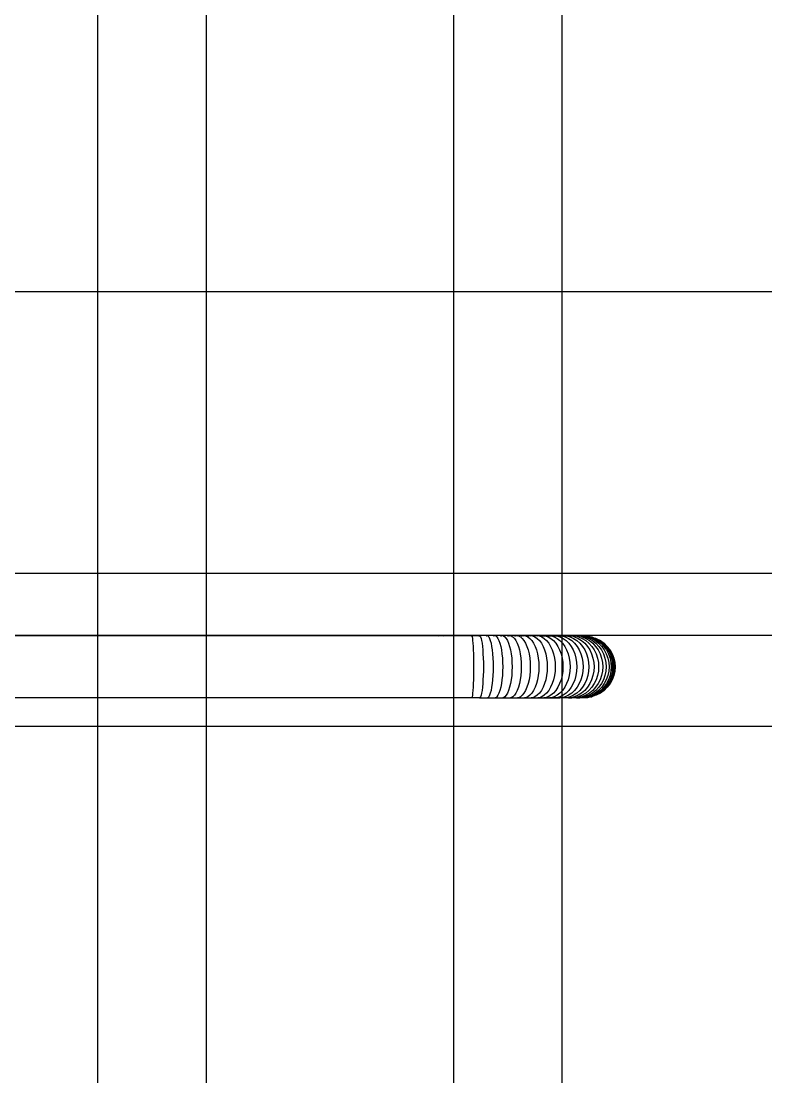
# Model space of a CAD drawing. Header units: inches. Extents: x 31 to 716, y 21 to 143.
# Drawn here: x 225.007 to 226.002, y 74.5 to 75.909 of the extents above; entities that cross this region are included whole.
import ezdxf

# ---------------------------------------------------------------- set-up
doc = ezdxf.new("R2010")
doc.units = ezdxf.units.IN
doc.header["$MEASUREMENT"] = 0
doc.layers.add('A-LIN-10', color=1, linetype='Continuous')
doc.layers.add('INNO-RFT-Y', color=2, linetype='Continuous')

# ---------------------------------------------------------------- blocks, each defined once
blk = doc.blocks.new('rebar red')
at = {"color": 1}
for p, q in [((-50.96601, -96.53518), (-50.74187, -96.53518)), ((-50.74247, -96.53526), (-50.74187, -96.53518)), ((-50.74187, -96.53518), (-50.74127, -96.53526)), ((-50.74187, -96.53518), (-50.73662, -96.53518)), ((-50.73662, -96.53518), (-50.73482, -96.53518)), ((-50.73662, -96.53518), (-50.7348, -96.5352)), ((-50.73489, -96.53526), (-50.73485, -96.53526)), ((-50.73485, -96.53526), (-50.73482, -96.53518)), ((-50.73485, -96.53526), (-50.7348, -96.5352)), ((-50.73482, -96.53518), (-50.7348, -96.5352)), ((-50.73482, -96.53518), (-50.73478, -96.53518)), ((-50.7348, -96.5352), (-50.73478, -96.53518)), ((-50.7348, -96.5352), (-50.73303, -96.53518)), ((-50.7348, -96.5352), (-50.73475, -96.53526)), ((-50.73478, -96.53518), (-50.73303, -96.53518)), ((-50.73478, -96.53518), (-50.73475, -96.53526)), ((-50.73475, -96.53526), (-50.73469, -96.53547)), ((-50.73475, -96.53526), (-50.73471, -96.53526)), ((-50.73469, -96.53547), (-50.73463, -96.53583)), ((-50.73463, -96.53583), (-50.73457, -96.53632)), ((-50.73457, -96.53632), (-50.73451, -96.53694)), ((-50.73316, -96.53526), (-50.73308, -96.53526)), ((-50.73308, -96.53526), (-50.73303, -96.53518)), ((-50.73308, -96.53526), (-50.73299, -96.5352)), ((-50.73303, -96.53518), (-50.73299, -96.5352)), ((-50.73299, -96.5352), (-50.73295, -96.53518)), ((-50.73295, -96.53518), (-50.7329, -96.53526)), ((-50.73125, -96.53518), (-50.73295, -96.53518)), ((-50.7329, -96.53526), (-50.73277, -96.53547)), ((-50.7329, -96.53526), (-50.73281, -96.53526)), ((-50.73277, -96.53547), (-50.73264, -96.53583)), ((-50.73264, -96.53583), (-50.73252, -96.53632)), ((-50.73252, -96.53632), (-50.73241, -96.53694)), ((-50.73145, -96.53526), (-50.73134, -96.53526)), ((-50.73134, -96.53526), (-50.73125, -96.53518)), ((-50.73125, -96.53518), (-50.73119, -96.5352)), ((-50.73119, -96.5352), (-50.73113, -96.53518)), ((-50.73113, -96.53518), (-50.73105, -96.53526)), ((-50.7295, -96.53518), (-50.73113, -96.53518)), ((-50.73105, -96.53526), (-50.73086, -96.53547)), ((-50.73105, -96.53526), (-50.73093, -96.53526)), ((-50.73086, -96.53547), (-50.73067, -96.53583)), ((-50.73067, -96.53583), (-50.7305, -96.53632)), ((-50.7305, -96.53632), (-50.73033, -96.53694)), ((-50.72977, -96.53526), (-50.72961, -96.53526)), ((-50.72961, -96.53526), (-50.7295, -96.53518)), ((-50.7295, -96.53518), (-50.72942, -96.5352)), ((-50.72942, -96.5352), (-50.72934, -96.53518)), ((-50.72934, -96.53518), (-50.72924, -96.53526)), ((-50.72778, -96.53518), (-50.72934, -96.53518)), ((-50.72924, -96.53526), (-50.72898, -96.53547)), ((-50.72924, -96.53526), (-50.72907, -96.53526)), ((-50.72898, -96.53547), (-50.72873, -96.53583)), ((-50.72873, -96.53583), (-50.72849, -96.53632)), ((-50.72849, -96.53632), (-50.72828, -96.53694)), ((-50.72811, -96.53526), (-50.72792, -96.53526)), ((-50.72792, -96.53526), (-50.72778, -96.53518)), ((-50.72778, -96.53518), (-50.72768, -96.5352)), ((-50.72758, -96.53518), (-50.72768, -96.5352)), ((-50.72758, -96.53518), (-50.72745, -96.53526)), ((-50.7261, -96.53518), (-50.72758, -96.53518)), ((-50.72745, -96.53526), (-50.72713, -96.53547)), ((-50.72745, -96.53526), (-50.72725, -96.53526)), ((-50.72713, -96.53547), (-50.72682, -96.53583)), ((-50.72682, -96.53583), (-50.72653, -96.53632)), ((-50.72653, -96.53632), (-50.72626, -96.53694)), ((-50.72649, -96.53526), (-50.72627, -96.53526)), ((-50.72627, -96.53526), (-50.7261, -96.53518)), ((-50.7261, -96.53518), (-50.72598, -96.5352)), ((-50.72598, -96.5352), (-50.72587, -96.53518)), ((-50.72587, -96.53518), (-50.7257, -96.53526)), ((-50.72446, -96.53518), (-50.72587, -96.53518)), ((-50.7257, -96.53526), (-50.72532, -96.53547)), ((-50.7257, -96.53526), (-50.72547, -96.53526)), ((-50.72532, -96.53547), (-50.72495, -96.53583)), ((-50.72495, -96.53583), (-50.72461, -96.53632)), ((-50.72491, -96.53526), (-50.72466, -96.53526)), ((-50.72466, -96.53526), (-50.72446, -96.53518)), ((-50.72461, -96.53632), (-50.72429, -96.53694)), ((-50.72446, -96.53518), (-50.72433, -96.5352)), ((-50.72433, -96.5352), (-50.7242, -96.53518)), ((-50.7242, -96.53518), (-50.724, -96.53526)), ((-50.72287, -96.53518), (-50.7242, -96.53518)), ((-50.724, -96.53526), (-50.72356, -96.53547)), ((-50.724, -96.53526), (-50.72374, -96.53526)), ((-50.72356, -96.53547), (-50.72313, -96.53583)), ((-50.72338, -96.53526), (-50.72311, -96.53526)), ((-50.72313, -96.53583), (-50.72274, -96.53632)), ((-50.72311, -96.53526), (-50.72287, -96.53518)), ((-50.72287, -96.53518), (-50.72273, -96.5352)), ((-50.72274, -96.53632), (-50.72237, -96.53694)), ((-50.72273, -96.5352), (-50.72258, -96.53518)), ((-50.72258, -96.53518), (-50.72236, -96.53526)), ((-50.72134, -96.53518), (-50.72258, -96.53518)), ((-50.72236, -96.53526), (-50.72186, -96.53547)), ((-50.72236, -96.53526), (-50.72206, -96.53526)), ((-50.72191, -96.53526), (-50.72161, -96.53526)), ((-50.72186, -96.53547), (-50.72137, -96.53583)), ((-50.72161, -96.53526), (-50.72134, -96.53518)), ((-50.72137, -96.53583), (-50.72092, -96.53632)), ((-50.72134, -96.53518), (-50.72119, -96.5352)), ((-50.72119, -96.5352), (-50.72103, -96.53518)), ((-50.72103, -96.53518), (-50.72077, -96.53526)), ((-50.71988, -96.53518), (-50.72103, -96.53518)), ((-50.72092, -96.53632), (-50.72051, -96.53694)), ((-50.72077, -96.53526), (-50.72021, -96.53547)), ((-50.72077, -96.53526), (-50.72019, -96.53526)), ((-50.72021, -96.53547), (-50.71968, -96.53583)), ((-50.72019, -96.53526), (-50.71988, -96.53518)), ((-50.71988, -96.53518), (-50.71972, -96.5352)), ((-50.71972, -96.5352), (-50.71955, -96.53518)), ((-50.71968, -96.53583), (-50.71918, -96.53632)), ((-50.71955, -96.53518), (-50.71925, -96.53526)), ((-50.71849, -96.53518), (-50.71955, -96.53518)), ((-50.71925, -96.53526), (-50.71916, -96.53526)), ((-50.71918, -96.53632), (-50.71872, -96.53694)), ((-50.71916, -96.53526), (-50.71904, -96.53524)), ((-50.71916, -96.53526), (-50.71864, -96.53547)), ((-50.71904, -96.53524), (-50.71892, -96.53526)), ((-50.71892, -96.53526), (-50.71884, -96.53526)), ((-50.71884, -96.53526), (-50.71849, -96.53518)), ((-50.71884, -96.53526), (-50.7179, -96.53526)), ((-50.71864, -96.53547), (-50.71806, -96.53583)), ((-50.71849, -96.53518), (-50.71832, -96.5352)), ((-50.71832, -96.5352), (-50.71815, -96.53518)), ((-50.71815, -96.53518), (-50.7179, -96.53526)), ((-50.71806, -96.53583), (-50.71751, -96.53632)), ((-50.7179, -96.53526), (-50.71785, -96.53525)), ((-50.71785, -96.53525), (-50.71781, -96.53526)), ((-50.71767, -96.53523), (-50.71781, -96.53526)), ((-50.71781, -96.53526), (-50.71715, -96.53547)), ((-50.71767, -96.53523), (-50.71756, -96.53526)), ((-50.71756, -96.53526), (-50.71751, -96.53525)), ((-50.71751, -96.53525), (-50.71746, -96.53526)), ((-50.71751, -96.53632), (-50.71701, -96.53694)), ((-50.71746, -96.53526), (-50.71717, -96.53518)), ((-50.71746, -96.53526), (-50.71671, -96.53526)), ((-50.71717, -96.53518), (-50.717, -96.5352)), ((-50.71715, -96.53547), (-50.71652, -96.53583)), ((-50.71683, -96.53518), (-50.717, -96.5352)), ((-50.717, -96.5352), (-50.71671, -96.53526)), ((-50.71683, -96.53518), (-50.71658, -96.53524)), ((-50.71671, -96.53526), (-50.71658, -96.53524)), ((-50.71658, -96.53524), (-50.71645, -96.53526)), ((-50.71652, -96.53583), (-50.71592, -96.53632)), ((-50.71639, -96.53523), (-50.71645, -96.53526)), ((-50.71645, -96.53526), (-50.71638, -96.53526)), ((-50.71623, -96.53524), (-50.71639, -96.53523)), ((-50.71638, -96.53526), (-50.71623, -96.53524)), ((-50.71638, -96.53526), (-50.71574, -96.53547)), ((-50.71623, -96.53524), (-50.71609, -96.53526)), ((-50.71609, -96.53526), (-50.71594, -96.53518)), ((-50.71609, -96.53526), (-50.71577, -96.5352)), ((-50.71609, -96.53526), (-50.71561, -96.53526)), ((-50.71594, -96.53518), (-50.71577, -96.5352)), ((-50.71592, -96.53632), (-50.71538, -96.53694)), ((-50.71577, -96.5352), (-50.71559, -96.53518)), ((-50.71577, -96.5352), (-50.71561, -96.53526)), ((-50.71574, -96.53547), (-50.71506, -96.53583)), ((-50.71561, -96.53526), (-50.71539, -96.53524)), ((-50.71559, -96.53518), (-50.71539, -96.53524)), ((-50.71539, -96.53524), (-50.71528, -96.53526)), ((-50.71528, -96.53526), (-50.71523, -96.53525)), ((-50.71521, -96.53522), (-50.71523, -96.53525)), ((-50.71523, -96.53525), (-50.71517, -96.53526)), ((-50.71517, -96.53526), (-50.71521, -96.53522)), ((-50.71517, -96.53526), (-50.71504, -96.53523)), ((-50.71517, -96.53526), (-50.71442, -96.53547)), ((-50.71506, -96.53583), (-50.71442, -96.53632)), ((-50.71504, -96.53523), (-50.7148, -96.53518)), ((-50.71504, -96.53523), (-50.71481, -96.53526)), ((-50.71481, -96.53526), (-50.71461, -96.53526)), ((-50.7148, -96.53518), (-50.71463, -96.5352)), ((-50.71463, -96.5352), (-50.71445, -96.53518)), ((-50.71461, -96.53526), (-50.71445, -96.53518)), ((-50.71461, -96.53526), (-50.71428, -96.53526)), ((-50.71429, -96.53523), (-50.71445, -96.53518)), ((-50.71445, -96.53518), (-50.71428, -96.53526)), ((-50.71442, -96.53547), (-50.7137, -96.53583)), ((-50.71442, -96.53632), (-50.71384, -96.53694)), ((-50.71411, -96.53521), (-50.71429, -96.53523)), ((-50.71428, -96.53526), (-50.71413, -96.53524)), ((-50.71413, -96.53524), (-50.71411, -96.53521)), ((-50.71411, -96.53521), (-50.71399, -96.53526)), ((-50.71399, -96.53526), (-50.71395, -96.53523)), ((-50.71395, -96.53523), (-50.71375, -96.53518)), ((-50.71395, -96.53523), (-50.71319, -96.53547)), ((-50.71395, -96.53523), (-50.71369, -96.53526)), ((-50.71375, -96.53518), (-50.71359, -96.5352)), ((-50.7137, -96.53583), (-50.71302, -96.53632)), ((-50.71369, -96.53526), (-50.71363, -96.53526)), ((-50.71363, -96.53526), (-50.71359, -96.5352)), ((-50.71363, -96.53526), (-50.71338, -96.53526)), ((-50.71342, -96.53518), (-50.71359, -96.5352)), ((-50.71359, -96.5352), (-50.71338, -96.53526)), ((-50.71329, -96.53522), (-50.71342, -96.53518)), ((-50.71338, -96.53526), (-50.71329, -96.53522)), ((-50.71313, -96.53524), (-50.71329, -96.53522)), ((-50.71319, -96.53547), (-50.71243, -96.53583)), ((-50.71313, -96.53524), (-50.71296, -96.53522)), ((-50.71302, -96.53632), (-50.7124, -96.53694)), ((-50.71296, -96.53522), (-50.7128, -96.53518)), ((-50.71296, -96.53522), (-50.7129, -96.53526)), ((-50.7129, -96.53526), (-50.71287, -96.53526)), ((-50.71287, -96.53526), (-50.71271, -96.53524)), ((-50.71287, -96.53526), (-50.71207, -96.53547)), ((-50.7128, -96.53518), (-50.71264, -96.5352)), ((-50.71271, -96.53524), (-50.71264, -96.5352)), ((-50.71271, -96.53524), (-50.71258, -96.53526)), ((-50.71264, -96.5352), (-50.71248, -96.53518)), ((-50.71258, -96.53526), (-50.71255, -96.53526)), ((-50.71255, -96.53526), (-50.71239, -96.53522)), ((-50.71248, -96.53518), (-50.71239, -96.53522)), ((-50.71243, -96.53583), (-50.71172, -96.53632)), ((-50.71239, -96.53522), (-50.71224, -96.53523)), ((-50.71224, -96.53523), (-50.71216, -96.53526)), ((-50.71216, -96.53526), (-50.71207, -96.53522)), ((-50.71207, -96.53522), (-50.71203, -96.53525)), ((-50.71207, -96.53547), (-50.71127, -96.53583)), ((-50.71203, -96.53525), (-50.71196, -96.53518)), ((-50.71203, -96.53525), (-50.71192, -96.53526)), ((-50.71196, -96.53518), (-50.71186, -96.53523)), ((-50.71192, -96.53526), (-50.71186, -96.53523)), ((-50.71186, -96.53523), (-50.7118, -96.53519)), ((-50.71165, -96.53518), (-50.7118, -96.53519)), ((-50.7118, -96.53519), (-50.71174, -96.53524)), ((-50.71174, -96.53524), (-50.71165, -96.53518)), ((-50.71174, -96.53524), (-50.71158, -96.53526)), ((-50.71172, -96.53632), (-50.71106, -96.53694)), ((-50.71159, -96.53521), (-50.71165, -96.53518)), ((-50.71159, -96.53521), (-50.71155, -96.53526)), ((-50.71158, -96.53526), (-50.71155, -96.53526)), ((-50.71155, -96.53526), (-50.71146, -96.53522)), ((-50.71155, -96.53526), (-50.71105, -96.53547)), ((-50.71146, -96.53522), (-50.71143, -96.5352)), ((-50.71146, -96.53522), (-50.71132, -96.53526)), ((-50.71143, -96.5352), (-50.7113, -96.53521)), ((-50.71129, -96.53524), (-50.71143, -96.5352)), ((-50.71132, -96.53526), (-50.71129, -96.53524)), ((-50.7113, -96.53521), (-50.71121, -96.53518)), ((-50.71129, -96.53524), (-50.71117, -96.53524)), ((-50.71127, -96.53583), (-50.71052, -96.53632)), ((-50.71121, -96.53518), (-50.71117, -96.53524)), ((-50.71117, -96.53524), (-50.71113, -96.53522)), ((-50.71113, -96.53522), (-50.71108, -96.53519)), ((-50.71113, -96.53522), (-50.71104, -96.53526)), ((-50.71108, -96.53519), (-50.71094, -96.53518)), ((-50.71108, -96.53519), (-50.71101, -96.53523)), ((-50.71105, -96.53547), (-50.71021, -96.53583)), ((-50.71104, -96.53526), (-50.71085, -96.53526)), ((-50.71101, -96.53523), (-50.71094, -96.53518)), ((-50.7109, -96.53521), (-50.71094, -96.53518)), ((-50.71088, -96.53524), (-50.7109, -96.53521)), ((-50.7109, -96.53521), (-50.71085, -96.53526)), ((-50.71078, -96.53522), (-50.71088, -96.53524)), ((-50.71085, -96.53526), (-50.71078, -96.53522)), ((-50.71078, -96.53522), (-50.71076, -96.5352)), ((-50.71078, -96.53522), (-50.71072, -96.53526)), ((-50.71076, -96.5352), (-50.71064, -96.53523)), ((-50.71064, -96.53523), (-50.71072, -96.53526)), ((-50.71072, -96.53526), (-50.71065, -96.53526)), ((-50.71065, -96.53526), (-50.71055, -96.53523)), ((-50.71065, -96.53526), (-50.71064, -96.53523)), ((-50.71065, -96.53526), (-50.71014, -96.53547)), ((-50.71064, -96.53523), (-50.71058, -96.53518)), ((-50.71055, -96.53523), (-50.71064, -96.53523)), ((-50.71058, -96.53518), (-50.71055, -96.53523)), ((-50.71055, -96.53523), (-50.7105, -96.53522)), ((-50.71055, -96.53523), (-50.7105, -96.53526)), ((-50.71052, -96.53632), (-50.70984, -96.53694)), ((-50.7105, -96.53522), (-50.71045, -96.53524)), ((-50.7105, -96.53526), (-50.71045, -96.53524)), ((-50.71045, -96.53524), (-50.71041, -96.53522)), ((-50.71041, -96.53522), (-50.71034, -96.53518)), ((-50.71041, -96.53522), (-50.71037, -96.53526)), ((-50.71037, -96.53526), (-50.71032, -96.53525)), ((-50.71034, -96.53518), (-50.71022, -96.53521)), ((-50.71032, -96.53525), (-50.71027, -96.53526)), ((-50.71027, -96.53526), (-50.7102, -96.53526)), ((-50.71017, -96.53524), (-50.71022, -96.53521)), ((-50.71022, -96.53521), (-50.7102, -96.53526)), ((-50.71021, -96.53583), (-50.70943, -96.53632)), ((-50.7102, -96.53526), (-50.71014, -96.53526)), ((-50.71014, -96.53526), (-50.71017, -96.53524)), ((-50.71014, -96.53526), (-50.71009, -96.53525)), ((-50.71014, -96.53547), (-50.70927, -96.53583)), ((-50.71009, -96.53525), (-50.71006, -96.53518)), ((-50.70998, -96.53526), (-50.71009, -96.53525)), ((-50.71006, -96.53518), (-50.71, -96.53521)), ((-50.71, -96.53521), (-50.70998, -96.53526)), ((-50.70998, -96.53526), (-50.70993, -96.53523)), ((-50.70993, -96.53523), (-50.70987, -96.53524)), ((-50.70987, -96.53524), (-50.70985, -96.53518)), ((-50.70987, -96.53524), (-50.7098, -96.53522)), ((-50.7098, -96.53522), (-50.70985, -96.53518)), ((-50.7098, -96.53522), (-50.70974, -96.53523)), ((-50.70974, -96.53523), (-50.70971, -96.53521)), ((-50.70974, -96.53523), (-50.70934, -96.53547)), ((-50.70971, -96.53521), (-50.70965, -96.53518)), ((-50.70962, -96.53521), (-50.70971, -96.53521)), ((-50.70965, -96.53518), (-50.70962, -96.53521)), ((-50.70962, -96.53521), (-50.7096, -96.53522)), ((-50.70962, -96.53521), (-50.70961, -96.53526)), ((-50.70961, -96.53526), (-50.7096, -96.53522)), ((-50.70961, -96.53526), (-50.70866, -96.53547)), ((-50.70961, -96.53526), (-50.70936, -96.53526)), ((-50.7096, -96.53522), (-50.70952, -96.53521)), ((-50.70949, -96.53518), (-50.70952, -96.53521)), ((-50.70952, -96.53521), (-50.70949, -96.53521)), ((-50.70945, -96.5352), (-50.70949, -96.53518)), ((-50.70949, -96.53521), (-50.70945, -96.5352)), ((-50.70939, -96.5352), (-50.70945, -96.5352)), ((-50.70943, -96.53632), (-50.70872, -96.53694)), ((-50.70939, -96.5352), (-50.70935, -96.53518)), ((-50.70939, -96.5352), (-50.70936, -96.53526)), ((-50.70936, -96.53526), (-50.70931, -96.5352)), ((-50.70936, -96.53526), (-50.70907, -96.53526)), ((-50.70935, -96.53518), (-50.70931, -96.5352)), ((-50.70934, -96.53547), (-50.70845, -96.53583)), ((-50.70925, -96.53518), (-50.70931, -96.5352)), ((-50.70927, -96.53583), (-50.70847, -96.53632)), ((-50.70921, -96.53519), (-50.70925, -96.53518)), ((-50.70921, -96.53519), (-50.70918, -96.53518)), ((-50.70915, -96.53518), (-50.70921, -96.53519)), ((-50.70918, -96.53518), (-50.70912, -96.53518)), ((-50.70918, -96.53518), (-50.70915, -96.53518)), ((-50.70912, -96.53518), (-50.70915, -96.53518)), ((-50.70915, -96.53518), (-50.70907, -96.53526)), ((-50.70912, -96.53518), (-50.70886, -96.53526)), ((-50.70907, -96.53526), (-50.7081, -96.53547)), ((-50.70907, -96.53526), (-50.70886, -96.53526)), ((-50.7081, -96.53526), (-50.70886, -96.53526)), ((-50.70866, -96.53547), (-50.70775, -96.53583)), ((-50.70847, -96.53632), (-50.70773, -96.53694)), ((-50.70845, -96.53583), (-50.70762, -96.53632)), ((-50.7081, -96.53526), (-50.70734, -96.53547)), ((-50.7081, -96.53526), (-50.70766, -96.53547)), ((-50.7081, -96.53547), (-50.70717, -96.53583)), ((-50.70775, -96.53583), (-50.70689, -96.53632)), ((-50.70766, -96.53547), (-50.70672, -96.53583)), ((-50.70762, -96.53632), (-50.70686, -96.53694)), ((-50.70734, -96.53547), (-50.70704, -96.53547)), ((-50.70717, -96.53583), (-50.7063, -96.53632)), ((-50.70704, -96.53547), (-50.70628, -96.53583)), ((-50.70704, -96.53547), (-50.70639, -96.53583)), ((-50.70689, -96.53632), (-50.70612, -96.53694)), ((-50.70672, -96.53583), (-50.70583, -96.53632)), ((-50.70639, -96.53583), (-50.7055, -96.53632)), ((-50.7063, -96.53632), (-50.7055, -96.53694)), ((-50.70613, -96.53583), (-50.70628, -96.53583)), ((-50.70613, -96.53583), (-50.7053, -96.53632)), ((-50.70613, -96.53583), (-50.70604, -96.53583)), ((-50.70604, -96.53583), (-50.70511, -96.53632)), ((-50.70583, -96.53632), (-50.70503, -96.53694)), ((-50.7055, -96.53632), (-50.70468, -96.53694)), ((-50.7053, -96.53632), (-50.70523, -96.53632)), ((-50.70523, -96.53632), (-50.70448, -96.53694)), ((-50.70511, -96.53632), (-50.70426, -96.53694)), ((-50.73451, -96.53694), (-50.73447, -96.53767)), ((-50.73447, -96.53767), (-50.73442, -96.53849)), ((-50.73442, -96.53849), (-50.73439, -96.53939)), ((-50.73241, -96.53694), (-50.73232, -96.53767)), ((-50.73232, -96.53767), (-50.73224, -96.53849)), ((-50.73224, -96.53849), (-50.73218, -96.53939)), ((-50.73033, -96.53694), (-50.73019, -96.53767)), ((-50.73019, -96.53767), (-50.73007, -96.53849)), ((-50.73007, -96.53849), (-50.72998, -96.53939)), ((-50.72828, -96.53694), (-50.72809, -96.53767)), ((-50.72809, -96.53767), (-50.72793, -96.53849)), ((-50.72793, -96.53849), (-50.72781, -96.53939)), ((-50.72626, -96.53694), (-50.72603, -96.53767)), ((-50.72603, -96.53767), (-50.72583, -96.53849)), ((-50.72583, -96.53849), (-50.72568, -96.53939)), ((-50.72429, -96.53694), (-50.72401, -96.53767)), ((-50.72401, -96.53767), (-50.72378, -96.53849)), ((-50.72378, -96.53849), (-50.72359, -96.53939)), ((-50.72237, -96.53694), (-50.72205, -96.53767)), ((-50.72205, -96.53767), (-50.72178, -96.53849)), ((-50.72178, -96.53849), (-50.72156, -96.53939)), ((-50.72051, -96.53694), (-50.72015, -96.53767)), ((-50.72015, -96.53767), (-50.71984, -96.53849)), ((-50.71984, -96.53849), (-50.7196, -96.53939)), ((-50.71872, -96.53694), (-50.71832, -96.53767)), ((-50.71832, -96.53767), (-50.71798, -96.53849)), ((-50.71798, -96.53849), (-50.7177, -96.53939)), ((-50.71701, -96.53694), (-50.71657, -96.53767)), ((-50.71657, -96.53767), (-50.71619, -96.53849)), ((-50.71619, -96.53849), (-50.71589, -96.53939)), ((-50.71538, -96.53694), (-50.7149, -96.53767)), ((-50.7149, -96.53767), (-50.7145, -96.53849)), ((-50.7145, -96.53849), (-50.71417, -96.53939)), ((-50.71384, -96.53694), (-50.71333, -96.53767)), ((-50.71333, -96.53767), (-50.71289, -96.53849)), ((-50.71289, -96.53849), (-50.71254, -96.53939)), ((-50.7124, -96.53694), (-50.71185, -96.53767)), ((-50.71185, -96.53767), (-50.71139, -96.53849)), ((-50.71139, -96.53849), (-50.71102, -96.53939)), ((-50.71106, -96.53694), (-50.71049, -96.53767)), ((-50.71049, -96.53767), (-50.71, -96.53849)), ((-50.71, -96.53849), (-50.70961, -96.53939)), ((-50.70984, -96.53694), (-50.70923, -96.53767)), ((-50.70923, -96.53767), (-50.70872, -96.53849)), ((-50.70872, -96.53694), (-50.70809, -96.53767)), ((-50.70872, -96.53849), (-50.70831, -96.53939)), ((-50.70809, -96.53767), (-50.70756, -96.53849)), ((-50.70773, -96.53694), (-50.70708, -96.53767)), ((-50.70756, -96.53849), (-50.70713, -96.53939)), ((-50.70708, -96.53767), (-50.70653, -96.53849)), ((-50.70686, -96.53694), (-50.70619, -96.53767)), ((-50.70653, -96.53849), (-50.70608, -96.53939)), ((-50.70619, -96.53767), (-50.70562, -96.53849)), ((-50.70612, -96.53694), (-50.70543, -96.53767)), ((-50.70562, -96.53849), (-50.70516, -96.53939)), ((-50.7055, -96.53694), (-50.7048, -96.53767)), ((-50.70543, -96.53767), (-50.70485, -96.53849)), ((-50.70503, -96.53694), (-50.70431, -96.53767)), ((-50.70485, -96.53849), (-50.70438, -96.53939)), ((-50.7048, -96.53767), (-50.70421, -96.53849)), ((-50.70468, -96.53694), (-50.70396, -96.53767)), ((-50.70448, -96.53694), (-50.70375, -96.53767)), ((-50.70448, -96.53694), (-50.70441, -96.53694)), ((-50.70441, -96.53694), (-50.70368, -96.53767)), ((-50.70431, -96.53767), (-50.70371, -96.53849)), ((-50.70426, -96.53694), (-50.70351, -96.53767)), ((-50.70421, -96.53849), (-50.70373, -96.53939)), ((-50.70396, -96.53767), (-50.70335, -96.53849)), ((-50.70375, -96.53767), (-50.70314, -96.53849)), ((-50.70371, -96.53849), (-50.70323, -96.53939)), ((-50.70368, -96.53767), (-50.70307, -96.53849)), ((-50.70351, -96.53767), (-50.70288, -96.53849)), ((-50.70335, -96.53849), (-50.70286, -96.53939)), ((-50.70314, -96.53849), (-50.70265, -96.53939)), ((-50.70307, -96.53849), (-50.70258, -96.53939)), ((-50.70288, -96.53849), (-50.70237, -96.53939)), ((-50.73439, -96.53939), (-50.73437, -96.54035)), ((-50.73437, -96.54035), (-50.73435, -96.54135)), ((-50.73218, -96.53939), (-50.73213, -96.54035)), ((-50.73213, -96.54035), (-50.7321, -96.54135)), ((-50.72998, -96.53939), (-50.72991, -96.54035)), ((-50.72991, -96.54035), (-50.72986, -96.54135)), ((-50.72781, -96.53939), (-50.72771, -96.54035)), ((-50.72771, -96.54035), (-50.72766, -96.54135)), ((-50.72568, -96.53939), (-50.72556, -96.54035)), ((-50.72556, -96.54035), (-50.72549, -96.54135)), ((-50.72359, -96.53939), (-50.72345, -96.54035)), ((-50.72345, -96.54035), (-50.72337, -96.54135)), ((-50.72156, -96.53939), (-50.7214, -96.54035)), ((-50.7214, -96.54035), (-50.72131, -96.54135)), ((-50.7196, -96.53939), (-50.71942, -96.54035)), ((-50.71942, -96.54035), (-50.71931, -96.54135)), ((-50.7177, -96.53939), (-50.7175, -96.54035)), ((-50.7175, -96.54035), (-50.71738, -96.54135)), ((-50.71589, -96.53939), (-50.71567, -96.54035)), ((-50.71567, -96.54035), (-50.71554, -96.54135)), ((-50.71417, -96.53939), (-50.71393, -96.54035)), ((-50.71393, -96.54035), (-50.71379, -96.54135)), ((-50.71254, -96.53939), (-50.71229, -96.54035)), ((-50.71229, -96.54035), (-50.71214, -96.54135)), ((-50.71102, -96.53939), (-50.71075, -96.54035)), ((-50.71075, -96.54035), (-50.71059, -96.54135)), ((-50.70961, -96.53939), (-50.70932, -96.54035)), ((-50.70932, -96.54035), (-50.70915, -96.54135)), ((-50.70831, -96.53939), (-50.70801, -96.54035)), ((-50.70801, -96.54035), (-50.70783, -96.54135)), ((-50.70713, -96.53939), (-50.70682, -96.54035)), ((-50.70682, -96.54035), (-50.70663, -96.54135)), ((-50.70608, -96.53939), (-50.70576, -96.54035)), ((-50.70576, -96.54035), (-50.70557, -96.54135)), ((-50.70516, -96.53939), (-50.70483, -96.54035)), ((-50.70483, -96.54035), (-50.70463, -96.54135)), ((-50.70438, -96.53939), (-50.70404, -96.54035)), ((-50.70404, -96.54035), (-50.70383, -96.54135)), ((-50.70373, -96.53939), (-50.70339, -96.54035)), ((-50.70339, -96.54035), (-50.70318, -96.54135)), ((-50.70323, -96.53939), (-50.70288, -96.54035)), ((-50.70288, -96.54035), (-50.70266, -96.54135)), ((-50.70286, -96.53939), (-50.70251, -96.54035)), ((-50.70265, -96.53939), (-50.70229, -96.54035)), ((-50.70258, -96.53939), (-50.70222, -96.54035)), ((-50.70251, -96.54035), (-50.70229, -96.54135)), ((-50.70237, -96.53939), (-50.702, -96.54035)), ((-50.70229, -96.54035), (-50.70207, -96.54135)), ((-50.70222, -96.54035), (-50.702, -96.54135)), ((-50.702, -96.54035), (-50.70177, -96.54135)), ((-50.73435, -96.5434), (-50.73437, -96.5444)), ((-50.73435, -96.54135), (-50.73435, -96.54238)), ((-50.73435, -96.54238), (-50.73435, -96.5434)), ((-50.7321, -96.5434), (-50.73213, -96.5444)), ((-50.7321, -96.54135), (-50.73209, -96.54238)), ((-50.73209, -96.54238), (-50.7321, -96.5434)), ((-50.72986, -96.5434), (-50.72991, -96.5444)), ((-50.72986, -96.54135), (-50.72985, -96.54238)), ((-50.72985, -96.54238), (-50.72986, -96.5434)), ((-50.72766, -96.5434), (-50.72771, -96.5444)), ((-50.72766, -96.54135), (-50.72764, -96.54238)), ((-50.72764, -96.54238), (-50.72766, -96.5434)), ((-50.72549, -96.5434), (-50.72556, -96.5444)), ((-50.72549, -96.54135), (-50.72547, -96.54238)), ((-50.72547, -96.54238), (-50.72549, -96.5434)), ((-50.72337, -96.5434), (-50.72345, -96.5444)), ((-50.72337, -96.54135), (-50.72334, -96.54238)), ((-50.72334, -96.54238), (-50.72337, -96.5434)), ((-50.72131, -96.5434), (-50.7214, -96.5444)), ((-50.72131, -96.54135), (-50.72127, -96.54238)), ((-50.72127, -96.54238), (-50.72131, -96.5434)), ((-50.71931, -96.5434), (-50.71942, -96.5444)), ((-50.71931, -96.54135), (-50.71927, -96.54238)), ((-50.71927, -96.54238), (-50.71931, -96.5434)), ((-50.71738, -96.5434), (-50.7175, -96.5444)), ((-50.71738, -96.54135), (-50.71734, -96.54238)), ((-50.71734, -96.54238), (-50.71738, -96.5434)), ((-50.71554, -96.5434), (-50.71567, -96.5444)), ((-50.71554, -96.54135), (-50.7155, -96.54238)), ((-50.7155, -96.54238), (-50.71554, -96.5434)), ((-50.71379, -96.5434), (-50.71393, -96.5444)), ((-50.71379, -96.54135), (-50.71374, -96.54238)), ((-50.71374, -96.54238), (-50.71379, -96.5434)), ((-50.71214, -96.5434), (-50.71229, -96.5444)), ((-50.71214, -96.54135), (-50.71209, -96.54238)), ((-50.71209, -96.54238), (-50.71214, -96.5434)), ((-50.71059, -96.5434), (-50.71075, -96.5444)), ((-50.71059, -96.54135), (-50.71053, -96.54238)), ((-50.71053, -96.54238), (-50.71059, -96.5434)), ((-50.70915, -96.5434), (-50.70932, -96.5444)), ((-50.70915, -96.54135), (-50.70909, -96.54238)), ((-50.70909, -96.54238), (-50.70915, -96.5434)), ((-50.70783, -96.5434), (-50.70801, -96.5444)), ((-50.70783, -96.54135), (-50.70777, -96.54238)), ((-50.70777, -96.54238), (-50.70783, -96.5434)), ((-50.70663, -96.5434), (-50.70682, -96.5444)), ((-50.70663, -96.54135), (-50.70657, -96.54238)), ((-50.70657, -96.54238), (-50.70663, -96.5434)), ((-50.70557, -96.5434), (-50.70576, -96.5444)), ((-50.70557, -96.54135), (-50.7055, -96.54238)), ((-50.7055, -96.54238), (-50.70557, -96.5434)), ((-50.70463, -96.5434), (-50.70483, -96.5444)), ((-50.70463, -96.54135), (-50.70456, -96.54238)), ((-50.70456, -96.54238), (-50.70463, -96.5434)), ((-50.70383, -96.5434), (-50.70404, -96.5444)), ((-50.70383, -96.54135), (-50.70376, -96.54238)), ((-50.70376, -96.54238), (-50.70383, -96.5434)), ((-50.70318, -96.5434), (-50.70339, -96.5444)), ((-50.70318, -96.54135), (-50.7031, -96.54238)), ((-50.7031, -96.54238), (-50.70318, -96.5434)), ((-50.70266, -96.5434), (-50.70288, -96.5444)), ((-50.70266, -96.54135), (-50.70259, -96.54238)), ((-50.70259, -96.54238), (-50.70266, -96.5434)), ((-50.70229, -96.5434), (-50.70251, -96.5444)), ((-50.70246, -96.54135), (-50.70239, -96.54238)), ((-50.70239, -96.54238), (-50.70246, -96.5434)), ((-50.70229, -96.54135), (-50.70222, -96.54238)), ((-50.70222, -96.54238), (-50.70229, -96.5434)), ((-50.70207, -96.5434), (-50.70229, -96.5444)), ((-50.702, -96.5434), (-50.70222, -96.5444)), ((-50.70207, -96.54135), (-50.702, -96.54238)), ((-50.702, -96.54238), (-50.70207, -96.5434)), ((-50.702, -96.54135), (-50.70193, -96.54238)), ((-50.70193, -96.54238), (-50.702, -96.5434)), ((-50.70177, -96.5434), (-50.702, -96.5444)), ((-50.70177, -96.54135), (-50.7017, -96.54238)), ((-50.7017, -96.54238), (-50.70177, -96.5434)), ((-50.73439, -96.54536), (-50.73442, -96.54626)), ((-50.73437, -96.5444), (-50.73439, -96.54536)), ((-50.73218, -96.54536), (-50.73224, -96.54626)), ((-50.73213, -96.5444), (-50.73218, -96.54536)), ((-50.72998, -96.54536), (-50.73007, -96.54626)), ((-50.72991, -96.5444), (-50.72998, -96.54536)), ((-50.72781, -96.54536), (-50.72793, -96.54626)), ((-50.72771, -96.5444), (-50.72781, -96.54536)), ((-50.72568, -96.54536), (-50.72583, -96.54626)), ((-50.72556, -96.5444), (-50.72568, -96.54536)), ((-50.72359, -96.54536), (-50.72378, -96.54626)), ((-50.72345, -96.5444), (-50.72359, -96.54536)), ((-50.72156, -96.54536), (-50.72178, -96.54626)), ((-50.7214, -96.5444), (-50.72156, -96.54536)), ((-50.7196, -96.54536), (-50.71984, -96.54626)), ((-50.71942, -96.5444), (-50.7196, -96.54536)), ((-50.7177, -96.54536), (-50.71798, -96.54626)), ((-50.7175, -96.5444), (-50.7177, -96.54536)), ((-50.71589, -96.54536), (-50.71619, -96.54626)), ((-50.71567, -96.5444), (-50.71589, -96.54536)), ((-50.71417, -96.54536), (-50.7145, -96.54626)), ((-50.71393, -96.5444), (-50.71417, -96.54536)), ((-50.71254, -96.54536), (-50.71289, -96.54626)), ((-50.71229, -96.5444), (-50.71254, -96.54536)), ((-50.71102, -96.54536), (-50.71139, -96.54626)), ((-50.71075, -96.5444), (-50.71102, -96.54536)), ((-50.70961, -96.54536), (-50.71, -96.54626)), ((-50.70932, -96.5444), (-50.70961, -96.54536)), ((-50.70831, -96.54536), (-50.70872, -96.54626)), ((-50.70801, -96.5444), (-50.70831, -96.54536)), ((-50.70713, -96.54536), (-50.70756, -96.54626)), ((-50.70682, -96.5444), (-50.70713, -96.54536)), ((-50.70608, -96.54536), (-50.70653, -96.54626)), ((-50.70576, -96.5444), (-50.70608, -96.54536)), ((-50.70516, -96.54536), (-50.70562, -96.54626)), ((-50.70483, -96.5444), (-50.70516, -96.54536)), ((-50.70438, -96.54536), (-50.70485, -96.54626)), ((-50.70404, -96.5444), (-50.70438, -96.54536)), ((-50.70373, -96.54536), (-50.70421, -96.54626)), ((-50.70339, -96.5444), (-50.70373, -96.54536)), ((-50.70323, -96.54536), (-50.70371, -96.54626)), ((-50.70286, -96.54536), (-50.70335, -96.54626)), ((-50.70288, -96.5444), (-50.70323, -96.54536)), ((-50.70265, -96.54536), (-50.70314, -96.54626)), ((-50.70258, -96.54536), (-50.70307, -96.54626)), ((-50.70237, -96.54536), (-50.70288, -96.54626)), ((-50.70251, -96.5444), (-50.70286, -96.54536)), ((-50.70229, -96.5444), (-50.70265, -96.54536)), ((-50.70222, -96.5444), (-50.70258, -96.54536)), ((-50.702, -96.5444), (-50.70237, -96.54536)), ((-50.73457, -96.54843), (-50.73463, -96.54892)), ((-50.73451, -96.54781), (-50.73457, -96.54843)), ((-50.73447, -96.54709), (-50.73451, -96.54781)), ((-50.73442, -96.54626), (-50.73447, -96.54709)), ((-50.73252, -96.54843), (-50.73264, -96.54892)), ((-50.73241, -96.54781), (-50.73252, -96.54843)), ((-50.73232, -96.54709), (-50.73241, -96.54781)), ((-50.73224, -96.54626), (-50.73232, -96.54709)), ((-50.7305, -96.54843), (-50.73067, -96.54892)), ((-50.73033, -96.54781), (-50.7305, -96.54843)), ((-50.73019, -96.54709), (-50.73033, -96.54781)), ((-50.73007, -96.54626), (-50.73019, -96.54709)), ((-50.72849, -96.54843), (-50.72873, -96.54892)), ((-50.72828, -96.54781), (-50.72849, -96.54843)), ((-50.72809, -96.54709), (-50.72828, -96.54781)), ((-50.72793, -96.54626), (-50.72809, -96.54709)), ((-50.72653, -96.54843), (-50.72682, -96.54892)), ((-50.72626, -96.54781), (-50.72653, -96.54843)), ((-50.72603, -96.54709), (-50.72626, -96.54781)), ((-50.72583, -96.54626), (-50.72603, -96.54709)), ((-50.72461, -96.54843), (-50.72495, -96.54892)), ((-50.72429, -96.54781), (-50.72461, -96.54843)), ((-50.72401, -96.54709), (-50.72429, -96.54781)), ((-50.72378, -96.54626), (-50.72401, -96.54709)), ((-50.72274, -96.54843), (-50.72313, -96.54892)), ((-50.72237, -96.54781), (-50.72274, -96.54843)), ((-50.72205, -96.54709), (-50.72237, -96.54781)), ((-50.72178, -96.54626), (-50.72205, -96.54709)), ((-50.72092, -96.54843), (-50.72137, -96.54892)), ((-50.72051, -96.54781), (-50.72092, -96.54843)), ((-50.72015, -96.54709), (-50.72051, -96.54781)), ((-50.71984, -96.54626), (-50.72015, -96.54709)), ((-50.71918, -96.54843), (-50.71968, -96.54892)), ((-50.71872, -96.54781), (-50.71918, -96.54843)), ((-50.71832, -96.54709), (-50.71872, -96.54781)), ((-50.71798, -96.54626), (-50.71832, -96.54709)), ((-50.71751, -96.54843), (-50.71806, -96.54892)), ((-50.71701, -96.54781), (-50.71751, -96.54843)), ((-50.71657, -96.54709), (-50.71701, -96.54781)), ((-50.71619, -96.54626), (-50.71657, -96.54709)), ((-50.71592, -96.54843), (-50.71652, -96.54892)), ((-50.71538, -96.54781), (-50.71592, -96.54843)), ((-50.7149, -96.54709), (-50.71538, -96.54781)), ((-50.71442, -96.54843), (-50.71506, -96.54892)), ((-50.7145, -96.54626), (-50.7149, -96.54709)), ((-50.71384, -96.54781), (-50.71442, -96.54843)), ((-50.71333, -96.54709), (-50.71384, -96.54781)), ((-50.71302, -96.54843), (-50.7137, -96.54892)), ((-50.71289, -96.54626), (-50.71333, -96.54709)), ((-50.7124, -96.54781), (-50.71302, -96.54843)), ((-50.71172, -96.54843), (-50.71243, -96.54892)), ((-50.71185, -96.54709), (-50.7124, -96.54781)), ((-50.71139, -96.54626), (-50.71185, -96.54709)), ((-50.71106, -96.54781), (-50.71172, -96.54843)), ((-50.71052, -96.54843), (-50.71127, -96.54892)), ((-50.71049, -96.54709), (-50.71106, -96.54781)), ((-50.70984, -96.54781), (-50.71052, -96.54843)), ((-50.71, -96.54626), (-50.71049, -96.54709)), ((-50.70943, -96.54843), (-50.71021, -96.54892)), ((-50.70923, -96.54709), (-50.70984, -96.54781)), ((-50.70872, -96.54781), (-50.70943, -96.54843)), ((-50.70847, -96.54843), (-50.70927, -96.54892)), ((-50.70872, -96.54626), (-50.70923, -96.54709)), ((-50.70809, -96.54709), (-50.70872, -96.54781)), ((-50.70773, -96.54781), (-50.70847, -96.54843)), ((-50.70762, -96.54843), (-50.70845, -96.54892)), ((-50.70756, -96.54626), (-50.70809, -96.54709)), ((-50.70689, -96.54843), (-50.70775, -96.54892)), ((-50.70708, -96.54709), (-50.70773, -96.54781)), ((-50.70686, -96.54781), (-50.70762, -96.54843)), ((-50.7063, -96.54843), (-50.70717, -96.54892)), ((-50.70653, -96.54626), (-50.70708, -96.54709)), ((-50.70612, -96.54781), (-50.70689, -96.54843)), ((-50.70619, -96.54709), (-50.70686, -96.54781)), ((-50.70583, -96.54843), (-50.70672, -96.54892)), ((-50.7055, -96.54843), (-50.70639, -96.54892)), ((-50.7055, -96.54781), (-50.7063, -96.54843)), ((-50.70562, -96.54626), (-50.70619, -96.54709)), ((-50.7053, -96.54843), (-50.70613, -96.54892)), ((-50.70543, -96.54709), (-50.70612, -96.54781)), ((-50.70511, -96.54843), (-50.70604, -96.54892)), ((-50.7053, -96.54843), (-50.70604, -96.54892)), ((-50.70503, -96.54781), (-50.70583, -96.54843)), ((-50.7048, -96.54709), (-50.7055, -96.54781)), ((-50.70468, -96.54781), (-50.7055, -96.54843)), ((-50.70485, -96.54626), (-50.70543, -96.54709)), ((-50.70523, -96.54843), (-50.7053, -96.54843)), ((-50.70448, -96.54781), (-50.70523, -96.54843)), ((-50.70426, -96.54781), (-50.70511, -96.54843)), ((-50.70431, -96.54709), (-50.70503, -96.54781)), ((-50.70421, -96.54626), (-50.7048, -96.54709)), ((-50.70396, -96.54709), (-50.70468, -96.54781)), ((-50.70375, -96.54709), (-50.70448, -96.54781)), ((-50.70441, -96.54781), (-50.70448, -96.54781)), ((-50.70368, -96.54709), (-50.70441, -96.54781)), ((-50.70371, -96.54626), (-50.70431, -96.54709)), ((-50.70351, -96.54709), (-50.70426, -96.54781)), ((-50.70335, -96.54626), (-50.70396, -96.54709)), ((-50.70314, -96.54626), (-50.70375, -96.54709)), ((-50.70307, -96.54626), (-50.70368, -96.54709)), ((-50.70288, -96.54626), (-50.70351, -96.54709)), ((-50.73478, -96.54957), (-50.96601, -96.54957)), ((-50.73475, -96.5495), (-50.73478, -96.54957)), ((-50.73295, -96.54957), (-50.73478, -96.54957)), ((-50.73469, -96.54928), (-50.73475, -96.5495)), ((-50.73463, -96.54892), (-50.73469, -96.54928)), ((-50.7329, -96.5495), (-50.73295, -96.54957)), ((-50.73295, -96.54957), (-50.73113, -96.54957)), ((-50.73277, -96.54928), (-50.7329, -96.5495)), ((-50.73264, -96.54892), (-50.73277, -96.54928)), ((-50.73105, -96.5495), (-50.73113, -96.54957)), ((-50.73113, -96.54957), (-50.72934, -96.54957)), ((-50.73086, -96.54928), (-50.73105, -96.5495)), ((-50.73067, -96.54892), (-50.73086, -96.54928)), ((-50.72924, -96.5495), (-50.72934, -96.54957)), ((-50.72934, -96.54957), (-50.72758, -96.54957)), ((-50.72898, -96.54928), (-50.72924, -96.5495)), ((-50.72873, -96.54892), (-50.72898, -96.54928)), ((-50.72745, -96.5495), (-50.72758, -96.54957)), ((-50.72758, -96.54957), (-50.72587, -96.54957)), ((-50.72713, -96.54928), (-50.72745, -96.5495)), ((-50.72682, -96.54892), (-50.72713, -96.54928)), ((-50.7257, -96.5495), (-50.72587, -96.54957)), ((-50.72587, -96.54957), (-50.7242, -96.54957)), ((-50.72532, -96.54928), (-50.7257, -96.5495)), ((-50.72495, -96.54892), (-50.72532, -96.54928)), ((-50.724, -96.5495), (-50.7242, -96.54957)), ((-50.7242, -96.54957), (-50.72258, -96.54957)), ((-50.72356, -96.54928), (-50.724, -96.5495)), ((-50.72313, -96.54892), (-50.72356, -96.54928)), ((-50.72236, -96.5495), (-50.72258, -96.54957)), ((-50.72258, -96.54957), (-50.72103, -96.54957)), ((-50.72186, -96.54928), (-50.72236, -96.5495)), ((-50.72137, -96.54892), (-50.72186, -96.54928)), ((-50.72077, -96.5495), (-50.72103, -96.54957)), ((-50.72103, -96.54957), (-50.71955, -96.54957)), ((-50.72021, -96.54928), (-50.72077, -96.5495)), ((-50.71968, -96.54892), (-50.72021, -96.54928)), ((-50.71925, -96.5495), (-50.71955, -96.54957)), ((-50.71955, -96.54957), (-50.71815, -96.54957)), ((-50.71864, -96.54928), (-50.71925, -96.5495)), ((-50.71806, -96.54892), (-50.71864, -96.54928)), ((-50.71781, -96.5495), (-50.71815, -96.54957)), ((-50.71815, -96.54957), (-50.71683, -96.54957)), ((-50.71715, -96.54928), (-50.71781, -96.5495)), ((-50.71652, -96.54892), (-50.71715, -96.54928)), ((-50.71645, -96.5495), (-50.71683, -96.54957)), ((-50.71683, -96.54957), (-50.71559, -96.54957)), ((-50.71574, -96.54928), (-50.71645, -96.5495)), ((-50.71506, -96.54892), (-50.71574, -96.54928)), ((-50.71517, -96.5495), (-50.71559, -96.54957)), ((-50.71559, -96.54957), (-50.71445, -96.54957)), ((-50.71442, -96.54928), (-50.71517, -96.5495)), ((-50.71399, -96.5495), (-50.71445, -96.54957)), ((-50.71342, -96.54957), (-50.71445, -96.54957)), ((-50.7137, -96.54892), (-50.71442, -96.54928)), ((-50.71319, -96.54928), (-50.71399, -96.5495)), ((-50.7129, -96.5495), (-50.71342, -96.54957)), ((-50.71248, -96.54957), (-50.71342, -96.54957)), ((-50.71243, -96.54892), (-50.71319, -96.54928)), ((-50.71207, -96.54928), (-50.7129, -96.5495)), ((-50.71192, -96.5495), (-50.71248, -96.54957)), ((-50.71248, -96.54957), (-50.71165, -96.54957)), ((-50.71127, -96.54892), (-50.71207, -96.54928)), ((-50.71105, -96.54928), (-50.71192, -96.5495)), ((-50.71104, -96.5495), (-50.71165, -96.54957)), ((-50.71058, -96.54957), (-50.71165, -96.54957)), ((-50.71021, -96.54892), (-50.71105, -96.54928)), ((-50.71014, -96.54928), (-50.71104, -96.5495)), ((-50.70934, -96.54928), (-50.71058, -96.54957)), ((-50.71058, -96.54957), (-50.70985, -96.54957)), ((-50.70927, -96.54892), (-50.71014, -96.54928)), ((-50.70961, -96.5495), (-50.70985, -96.54957)), ((-50.70918, -96.54957), (-50.70985, -96.54957)), ((-50.70866, -96.54928), (-50.70961, -96.5495)), ((-50.70845, -96.54892), (-50.70934, -96.54928)), ((-50.70912, -96.54957), (-50.70918, -96.54957)), ((-50.70918, -96.54957), (-50.70915, -96.54957)), ((-50.70912, -96.54957), (-50.70915, -96.54957)), ((-50.70864, -96.5495), (-50.70912, -96.54957)), ((-50.70907, -96.5495), (-50.70912, -96.54957)), ((-50.7081, -96.54928), (-50.70907, -96.5495)), ((-50.70775, -96.54892), (-50.70866, -96.54928)), ((-50.70766, -96.54928), (-50.70864, -96.5495)), ((-50.7081, -96.5495), (-50.70864, -96.5495)), ((-50.70717, -96.54892), (-50.7081, -96.54928)), ((-50.70734, -96.54928), (-50.7081, -96.5495)), ((-50.70672, -96.54892), (-50.70766, -96.54928)), ((-50.70734, -96.54928), (-50.70704, -96.54928)), ((-50.70619, -96.54892), (-50.70704, -96.54928)), ((-50.70639, -96.54892), (-50.70704, -96.54928)), ((-50.70613, -96.54892), (-50.70619, -96.54892)), ((-50.70604, -96.54892), (-50.70613, -96.54892))]:
    blk.add_line(p, q, dxfattribs=at)
blk = doc.blocks.new('*U274')
at = {"xscale": 5.790493255340768, "yscale": 5.790493255340768, "zscale": 5.790493255340768}
blk.add_blockref('rebar red', (294.4483, 559.028), dxfattribs=at)
blk = doc.blocks.new('*U277')
at = {"color": 0, "linetype": 'ByBlock', "lineweight": -2, "transparency": 16777216}
blk.add_blockref('*U274', (0, -10.5097), dxfattribs=at)
blk = doc.blocks.new('rebar red 2')
at = {"color": 1}
for p, q in [((-52.21323, -96.54951), (-51.49464, -96.54951)), ((-51.49464, -96.56389), (-52.21323, -96.56389))]:
    blk.add_line(p, q, dxfattribs=at)
blk = doc.blocks.new('*U275')
at = {"xscale": 5.790493255340768, "yscale": 5.790493255340768, "zscale": 5.790493255340768}
blk.add_blockref('rebar red 2', (300.2599, 559.1109), dxfattribs=at)
blk = doc.blocks.new('*U276')
at = {"color": 0, "linetype": 'ByBlock', "lineweight": -2, "transparency": 16777216}
blk.add_blockref('*U275', (0, -10.5097), dxfattribs=at)

msp = doc.modelspace()

# ---------------------------------------------------------------- linework, layer by layer
at = {"color": 7}
msp.add_line((227.4005, 74.9676), (222.4786, 74.9676), dxfattribs=at)
at = {"layer": 'A-LIN-10', "linetype": 'Continuous'}
msp.add_lwpolyline([(227.4005, 75.5479), (224.9259, 75.5479), (224.9259, 75.2127), (224.438, 75.883), (224.438, 75.5479), (222.4786, 75.5479)], dxfattribs=at)
at = {"layer": 'INNO-RFT-Y', "color": 5}
for p, q in [((225.1099, 59.6328), (225.1099, 85.7977)), ((225.2544, 85.7977), (225.2546, 59.6328)), ((225.5852, 59.6328), (225.5852, 85.7977)), ((225.7297, 85.7977), (225.7299, 59.6328))]:
    msp.add_line(p, q, dxfattribs=at)

# ---------------------------------------------------------------- block references
for name, p in [('*U276', (224.9142, 85.6402)), ('*U277', (224.9404, 85.5569))]:
    msp.add_blockref(name, p)

doc.saveas('drawing.dxf')
